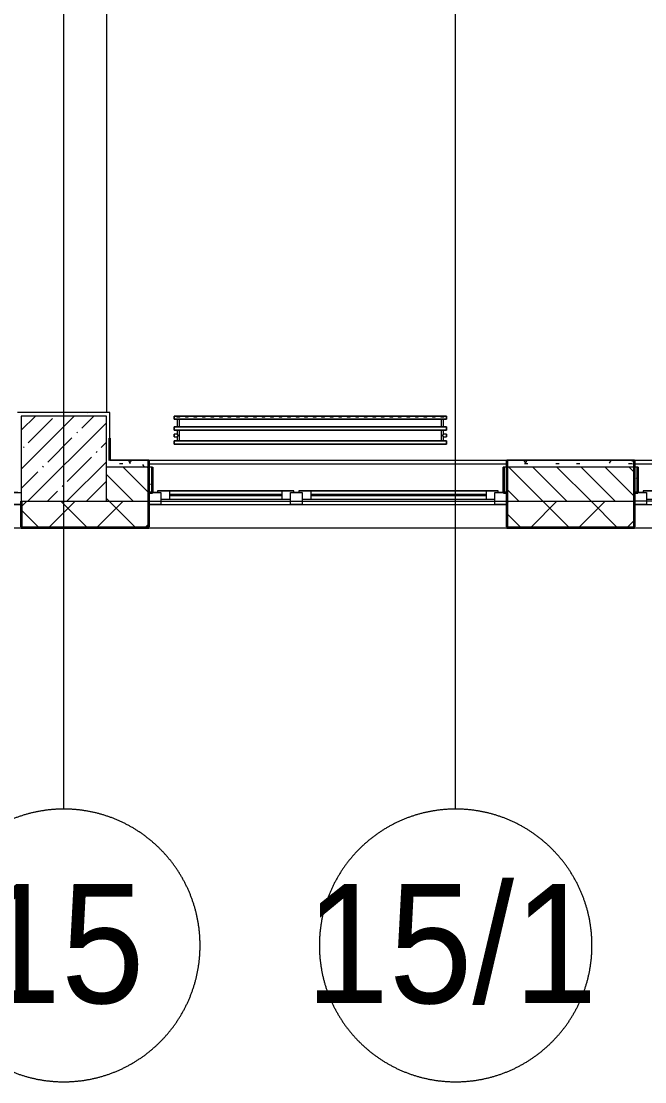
# Model space of a CAD drawing. Header units: millimetres. Extents: x 3914 to 443608, y -156176 to 78197.
# Drawn here: x 367330 to 370990, y -149483 to -143260 of the extents above; entities that cross this region are included whole.
import ezdxf

# ---------------------------------------------------------------- set-up
doc = ezdxf.new("R2010")
doc.units = ezdxf.units.MM
doc.linetypes.add('50_200_ШТРИХ_1Т_ш5_п1_п1_', pattern=[700, 500, -100, 0, -100])
for name, color, linetype, lineweight in [('A-FLOR', 7, 'Continuous', 9), ('A-GLAZ', 7, 'Continuous', 9), ('A-GLAZ-1', 7, 'Continuous', 5), ('A-WALL', 7, 'Continuous', 5), ('A-WALL-1', 7, 'Continuous', 35), ('I-WALL', 7, 'Continuous', 5), ('S-COLS', 7, 'Continuous', 9), ('S-COLS-1', 7, 'Continuous', 5), ('Оси', 7, 'Continuous', 9), ('Оси-1', 7, '50_200_ШТРИХ_1Т_ш5_п1_п1_', 9)]:
    doc.layers.add(name, color=color, linetype=linetype, lineweight=lineweight)
doc.layers.add('A-WALL-FNSH-1', color=9, linetype='Continuous', lineweight=5, true_color=0x808080)
doc.layers.add('M-EQPM-1', color=7, linetype='Continuous', lineweight=9, true_color=0xb2b2b2)
doc.styles.add('Arial', font='arial.ttf', dxfattribs={"width": 0.9, "height": 700})
pattern_1 = [(0, (315419.7, -145976.68), (243.84, 60.96), [20.117, -162.763, 20.117, -162.763, -975.36]), (0, (315419.7, -145976.68), (243.84, 60.96), [-365.76, 20.117, -345.643, 20.117, -162.763, -426.72]), (0, (315419.7, -145976.68), (243.84, 60.96), [-914.4, 20.117, -101.803, 20.117, -284.683]), (120, (315511.14, -145946.2), (-174.71291, 180.691634), [20.117, -162.763, 20.117, -162.763, -975.36]), (120, (315511.14, -145946.2), (-174.71291, 180.691634), [-365.76, 20.117, -345.643, 20.117, -162.763, -426.72]), (120, (315511.14, -145946.2), (-174.71291, 180.691634), [-914.4, 20.117, -101.803, 20.117, -284.683]), (240, (315541.62, -145824.28), (-69.12709, -241.651634), [20.117, -162.763, 20.117, -162.763, -975.36]), (240, (315541.62, -145824.28), (-69.12709, -241.651634), [-365.76, 20.117, -345.643, 20.117, -162.763, -426.72]), (240, (315541.62, -145824.28), (-69.12709, -241.651634), [-914.4, 20.117, -101.803, 20.117, -284.683])]

# ---------------------------------------------------------------- blocks, each defined once
blk = doc.blocks.new('BSC_Колонна _Прямоугольная - 500х500-V521-Объем проектирования 3 этажа')
at = {"layer": 'S-COLS-1'}
h = blk.add_hatch(dxfattribs=at)
h.set_pattern_fill('FP_14', color=256, style=0, pattern_type=2)
h.set_pattern_definition([(45, (-52160, -150), (-114.04925, 114.04925), []), (45, (-52045.95, -150), (-114.04925, 114.04925), [201.613, -40.323, 6.706, -33.617])])
h.paths.add_polyline_path([(-250, -250), (250, -250), (250, 250), (-250, 250), (-250, -50)])
for p, q in [((250, 250), (-250, 250)), ((-250, 250), (-250, -250)), ((250, -250), (250, 250)), ((-250, -250), (250, -250))]:
    blk.add_line(p, q, dxfattribs=at)
blk = doc.blocks.new('120_Окно_СКБ_1Ст - 120_Окно_СКБ_1Ст 900х2500_h_-20664874-Объем проектирования 3 этажа')
at = {"layer": 'A-GLAZ'}
for p, q in [((-450, -127), (-450, -57)), ((-450, -57), (-380, -57)), ((-380, -57), (-380, -127)), ((380, -127), (380, -57)), ((380, -57), (450, -57)), ((450, -57), (450, -127)), ((380, -87), (-380, -87)), ((-380, -87), (-380, -127)), ((-330, -137), (-330, -87)), ((330, -137), (330, -87)), ((380, -127), (380, -87)), ((-380, -127), (-450, -127)), ((-380, -127), (-400, -127)), ((-400, -127), (-400, -137)), ((-400, -137), (400, -137)), ((400, -137), (-400, -137)), ((450, -127), (380, -127)), ((400, -127), (380, -127)), ((400, -137), (400, -127))]:
    blk.add_line(p, q, dxfattribs=at)
at = {"layer": 'A-GLAZ-1'}
for p, q in [((450, -57), (-450, -57)), ((-330, -107), (330, -107)), ((330, -117), (-330, -117)), ((-430, -127), (-400, -127)), ((400, -127), (430, -127))]:
    blk.add_line(p, q, dxfattribs=at)
blk = doc.blocks.new('120_Окно_СКБ_2Ст - 120_Окно_СКБ_2Ст 2100х2400 _мал створка справа_-22446225-Объем проектирования 3 этажа')
at = {"layer": 'A-GLAZ'}
for p, q in [((-1050, -127), (-1050, -57)), ((-1050, -57), (-980, -57)), ((-980, -57), (-980, -127)), ((150, -127), (150, -57)), ((150, -57), (220, -57)), ((220, -57), (220, -127)), ((980, -127), (980, -57)), ((980, -57), (1050, -57)), ((1050, -57), (1050, -127)), ((150, -87), (-980, -87)), ((-980, -87), (-980, -127)), ((-930, -137), (-930, -87)), ((100, -137), (100, -87)), ((150, -127), (150, -87)), ((980, -87), (220, -87)), ((220, -87), (220, -127)), ((270, -137), (270, -87)), ((930, -137), (930, -87)), ((980, -127), (980, -87)), ((-980, -127), (-1050, -127)), ((-980, -127), (-1000, -127)), ((-1000, -127), (-1000, -137)), ((-1000, -137), (170, -137)), ((170, -137), (-1000, -137)), ((220, -127), (150, -127)), ((170, -127), (150, -127)), ((170, -137), (170, -127)), ((220, -127), (200, -127)), ((200, -127), (200, -137)), ((200, -137), (1000, -137)), ((1000, -137), (200, -137)), ((1050, -127), (980, -127)), ((1000, -127), (980, -127)), ((1000, -137), (1000, -127))]:
    blk.add_line(p, q, dxfattribs=at)
at = {"layer": 'A-GLAZ-1'}
for p, q in [((1050, -57), (-1050, -57)), ((-930, -107), (100, -107)), ((100, -117), (-930, -117)), ((270, -107), (930, -107)), ((930, -117), (270, -117)), ((-1030, -127), (-1000, -127)), ((170, -127), (200, -127)), ((1000, -127), (1030, -127))]:
    blk.add_line(p, q, dxfattribs=at)
blk = doc.blocks.new('radiator_prado_classic_z_tip_30_po exemplyaru - Classic Z Тип 30-500-V664-Объем проектирования 3 этажа')
at = {"layer": 'M-EQPM-1'}
for p, q in [((0, 228), (0, 210)), ((1600, 228), (0, 228)), ((0, 210), (0, 228)), ((0, 228), (12.5, 228)), ((0, 210), (1600, 210)), ((17.8, 210), (0, 210)), ((12.5, 228), (37.5, 228)), ((37.5, 228), (12.5, 228)), ((12.5, 228), (37.5, 228)), ((12.5, 228), (17.5, 223)), ((12.5, 228), (17.5, 223)), ((32.5, 223), (17.5, 223)), ((17.5, 223), (32.5, 223)), ((17.5, 210), (17.5, 164)), ((17.5, 210), (17.5, 164)), ((17.8, 210), (17.5, 210)), ((17.5, 210), (17.8, 210)), ((17.8, 210), (17.5, 210)), ((17.5, 210), (18.5, 210)), ((32.2, 210), (17.8, 210)), ((17.8, 210), (32.2, 210)), ((32.2, 210), (17.8, 210)), ((18.5, 210), (32.2, 210)), ((32.5, 210), (32.2, 210)), ((32.2, 210), (32.5, 210)), ((32.5, 210), (32.2, 210)), ((32.2, 210), (32.5, 210)), ((1567.8, 210), (32.2, 210)), ((32.5, 223), (37.5, 228)), ((37.5, 228), (32.5, 223)), ((32.5, 164), (32.5, 210)), ((32.5, 164), (32.5, 210)), ((37.5, 228), (62.5, 228)), ((62.5, 228), (87.5, 228)), ((87.5, 228), (62.5, 228)), ((62.5, 228), (87.5, 228)), ((62.5, 228), (67.5, 223)), ((62.5, 228), (67.5, 223)), ((82.5, 223), (67.5, 223)), ((67.5, 223), (82.5, 223)), ((82.5, 223), (87.5, 228)), ((87.5, 228), (82.5, 223)), ((87.5, 228), (112.5, 228)), ((112.5, 228), (137.5, 228)), ((137.5, 228), (112.5, 228)), ((112.5, 228), (137.5, 228)), ((112.5, 228), (117.5, 223)), ((112.5, 228), (117.5, 223)), ((132.5, 223), (117.5, 223)), ((117.5, 223), (132.5, 223)), ((132.5, 223), (137.5, 228)), ((137.5, 228), (132.5, 223)), ((137.5, 228), (162.5, 228)), ((162.5, 228), (187.5, 228)), ((187.5, 228), (162.5, 228)), ((162.5, 228), (187.5, 228)), ((162.5, 228), (167.5, 223)), ((162.5, 228), (167.5, 223)), ((182.5, 223), (167.5, 223)), ((167.5, 223), (182.5, 223)), ((182.5, 223), (187.5, 228)), ((187.5, 228), (182.5, 223)), ((187.5, 228), (212.5, 228)), ((212.5, 228), (237.5, 228)), ((237.5, 228), (212.5, 228)), ((212.5, 228), (237.5, 228)), ((212.5, 228), (217.5, 223)), ((212.5, 228), (217.5, 223)), ((232.5, 223), (217.5, 223)), ((217.5, 223), (232.5, 223)), ((232.5, 223), (237.5, 228)), ((237.5, 228), (232.5, 223)), ((237.5, 228), (262.5, 228)), ((262.5, 228), (287.5, 228)), ((287.5, 228), (262.5, 228)), ((262.5, 228), (287.5, 228)), ((262.5, 228), (267.5, 223)), ((262.5, 228), (267.5, 223)), ((282.5, 223), (267.5, 223)), ((267.5, 223), (282.5, 223)), ((282.5, 223), (287.5, 228)), ((287.5, 228), (282.5, 223)), ((287.5, 228), (312.5, 228)), ((312.5, 228), (337.5, 228)), ((337.5, 228), (312.5, 228)), ((312.5, 228), (337.5, 228)), ((312.5, 228), (317.5, 223)), ((312.5, 228), (317.5, 223)), ((332.5, 223), (317.5, 223)), ((317.5, 223), (332.5, 223)), ((332.5, 223), (337.5, 228)), ((337.5, 228), (332.5, 223)), ((337.5, 228), (362.5, 228)), ((362.5, 228), (387.5, 228)), ((387.5, 228), (362.5, 228)), ((362.5, 228), (387.5, 228)), ((362.5, 228), (367.5, 223)), ((362.5, 228), (367.5, 223)), ((382.5, 223), (367.5, 223)), ((367.5, 223), (382.5, 223)), ((382.5, 223), (387.5, 228)), ((387.5, 228), (382.5, 223)), ((387.5, 228), (412.5, 228)), ((412.5, 228), (437.5, 228)), ((437.5, 228), (412.5, 228)), ((412.5, 228), (437.5, 228)), ((412.5, 228), (417.5, 223)), ((412.5, 228), (417.5, 223)), ((432.5, 223), (417.5, 223)), ((417.5, 223), (432.5, 223)), ((432.5, 223), (437.5, 228)), ((437.5, 228), (432.5, 223)), ((437.5, 228), (462.5, 228)), ((462.5, 228), (487.5, 228)), ((487.5, 228), (462.5, 228)), ((462.5, 228), (487.5, 228)), ((462.5, 228), (467.5, 223)), ((462.5, 228), (467.5, 223)), ((482.5, 223), (467.5, 223)), ((467.5, 223), (482.5, 223)), ((482.5, 223), (487.5, 228)), ((487.5, 228), (482.5, 223)), ((487.5, 228), (512.5, 228)), ((512.5, 228), (537.5, 228)), ((537.5, 228), (512.5, 228)), ((512.5, 228), (537.5, 228)), ((512.5, 228), (517.5, 223)), ((512.5, 228), (517.5, 223)), ((532.5, 223), (517.5, 223)), ((517.5, 223), (532.5, 223)), ((532.5, 223), (537.5, 228)), ((537.5, 228), (532.5, 223)), ((537.5, 228), (562.5, 228)), ((562.5, 228), (587.5, 228)), ((587.5, 228), (562.5, 228)), ((562.5, 228), (587.5, 228)), ((562.5, 228), (567.5, 223)), ((562.5, 228), (567.5, 223)), ((582.5, 223), (567.5, 223)), ((567.5, 223), (582.5, 223)), ((582.5, 223), (587.5, 228)), ((587.5, 228), (582.5, 223)), ((587.5, 228), (612.5, 228)), ((612.5, 228), (637.5, 228)), ((637.5, 228), (612.5, 228)), ((612.5, 228), (637.5, 228)), ((612.5, 228), (617.5, 223)), ((612.5, 228), (617.5, 223)), ((632.5, 223), (617.5, 223)), ((617.5, 223), (632.5, 223)), ((632.5, 223), (637.5, 228)), ((637.5, 228), (632.5, 223)), ((637.5, 228), (662.5, 228)), ((662.5, 228), (687.5, 228)), ((687.5, 228), (662.5, 228)), ((662.5, 228), (687.5, 228)), ((662.5, 228), (667.5, 223)), ((662.5, 228), (667.5, 223)), ((682.5, 223), (667.5, 223)), ((667.5, 223), (682.5, 223)), ((682.5, 223), (687.5, 228)), ((687.5, 228), (682.5, 223)), ((687.5, 228), (712.5, 228)), ((712.5, 228), (737.5, 228)), ((737.5, 228), (712.5, 228)), ((712.5, 228), (737.5, 228)), ((712.5, 228), (717.5, 223)), ((712.5, 228), (717.5, 223)), ((732.5, 223), (717.5, 223)), ((717.5, 223), (732.5, 223)), ((732.5, 223), (737.5, 228)), ((737.5, 228), (732.5, 223)), ((737.5, 228), (762.5, 228)), ((762.5, 228), (787.5, 228)), ((787.5, 228), (762.5, 228)), ((762.5, 228), (787.5, 228)), ((762.5, 228), (767.5, 223)), ((762.5, 228), (767.5, 223)), ((782.5, 223), (767.5, 223)), ((767.5, 223), (782.5, 223)), ((782.5, 223), (787.5, 228)), ((787.5, 228), (782.5, 223)), ((787.5, 228), (812.5, 228)), ((812.5, 228), (837.5, 228)), ((837.5, 228), (812.5, 228)), ((812.5, 228), (837.5, 228)), ((812.5, 228), (817.5, 223)), ((812.5, 228), (817.5, 223)), ((832.5, 223), (817.5, 223)), ((817.5, 223), (832.5, 223)), ((832.5, 223), (837.5, 228)), ((837.5, 228), (832.5, 223)), ((837.5, 228), (862.5, 228)), ((862.5, 228), (887.5, 228)), ((887.5, 228), (862.5, 228)), ((862.5, 228), (887.5, 228)), ((862.5, 228), (867.5, 223)), ((862.5, 228), (867.5, 223)), ((882.5, 223), (867.5, 223)), ((867.5, 223), (882.5, 223)), ((882.5, 223), (887.5, 228)), ((887.5, 228), (882.5, 223)), ((887.5, 228), (912.5, 228)), ((912.5, 228), (937.5, 228)), ((937.5, 228), (912.5, 228)), ((912.5, 228), (937.5, 228)), ((912.5, 228), (917.5, 223)), ((912.5, 228), (917.5, 223)), ((932.5, 223), (917.5, 223)), ((917.5, 223), (932.5, 223)), ((932.5, 223), (937.5, 228)), ((937.5, 228), (932.5, 223)), ((937.5, 228), (962.5, 228)), ((962.5, 228), (987.5, 228)), ((987.5, 228), (962.5, 228)), ((962.5, 228), (987.5, 228)), ((962.5, 228), (967.5, 223)), ((962.5, 228), (967.5, 223)), ((982.5, 223), (967.5, 223)), ((967.5, 223), (982.5, 223)), ((982.5, 223), (987.5, 228)), ((987.5, 228), (982.5, 223)), ((987.5, 228), (1012.5, 228)), ((1012.5, 228), (1037.5, 228)), ((1037.5, 228), (1012.5, 228)), ((1012.5, 228), (1037.5, 228)), ((1012.5, 228), (1017.5, 223)), ((1012.5, 228), (1017.5, 223)), ((1032.5, 223), (1017.5, 223)), ((1017.5, 223), (1032.5, 223)), ((1032.5, 223), (1037.5, 228)), ((1037.5, 228), (1032.5, 223)), ((1037.5, 228), (1062.5, 228)), ((1062.5, 228), (1087.5, 228)), ((1087.5, 228), (1062.5, 228)), ((1062.5, 228), (1087.5, 228)), ((1062.5, 228), (1067.5, 223)), ((1062.5, 228), (1067.5, 223)), ((1082.5, 223), (1067.5, 223)), ((1067.5, 223), (1082.5, 223)), ((1082.5, 223), (1087.5, 228)), ((1087.5, 228), (1082.5, 223)), ((1087.5, 228), (1112.5, 228)), ((1112.5, 228), (1137.5, 228)), ((1137.5, 228), (1112.5, 228)), ((1112.5, 228), (1137.5, 228)), ((1112.5, 228), (1117.5, 223)), ((1112.5, 228), (1117.5, 223)), ((1132.5, 223), (1117.5, 223)), ((1117.5, 223), (1132.5, 223)), ((1132.5, 223), (1137.5, 228)), ((1137.5, 228), (1132.5, 223)), ((1137.5, 228), (1162.5, 228)), ((1162.5, 228), (1187.5, 228)), ((1187.5, 228), (1162.5, 228)), ((1162.5, 228), (1187.5, 228)), ((1162.5, 228), (1167.5, 223)), ((1162.5, 228), (1167.5, 223)), ((1182.5, 223), (1167.5, 223)), ((1167.5, 223), (1182.5, 223)), ((1182.5, 223), (1187.5, 228)), ((1187.5, 228), (1182.5, 223)), ((1187.5, 228), (1212.1, 228)), ((1212.5, 228), (1237.5, 228)), ((1237.5, 228), (1212.5, 228)), ((1212.5, 228), (1237.5, 228)), ((1212.5, 228), (1217.5, 223)), ((1212.5, 228), (1217.5, 223)), ((1232.5, 223), (1217.5, 223)), ((1217.5, 223), (1232.5, 223)), ((1232.5, 223), (1237.5, 228)), ((1237.5, 228), (1232.5, 223)), ((1237.5, 228), (1262.5, 228)), ((1262.5, 228), (1287.5, 228)), ((1287.5, 228), (1262.5, 228)), ((1262.5, 228), (1287.5, 228)), ((1262.5, 228), (1267.5, 223)), ((1262.5, 228), (1267.5, 223)), ((1282.5, 223), (1267.5, 223)), ((1267.5, 223), (1282.5, 223)), ((1282.5, 223), (1287.5, 228)), ((1287.5, 228), (1282.5, 223)), ((1287.5, 228), (1312.5, 228)), ((1312.5, 228), (1337.5, 228)), ((1337.5, 228), (1312.5, 228)), ((1312.5, 228), (1337.5, 228)), ((1312.5, 228), (1317.5, 223)), ((1312.5, 228), (1317.5, 223)), ((1332.5, 223), (1317.5, 223)), ((1317.5, 223), (1332.5, 223)), ((1332.5, 223), (1337.5, 228)), ((1337.5, 228), (1332.5, 223)), ((1337.5, 228), (1362.5, 228)), ((1362.5, 228), (1387.5, 228)), ((1387.5, 228), (1362.5, 228)), ((1362.5, 228), (1387.5, 228)), ((1362.5, 228), (1367.5, 223)), ((1362.5, 228), (1367.5, 223)), ((1382.5, 223), (1367.5, 223)), ((1367.5, 223), (1382.5, 223)), ((1382.5, 223), (1387.5, 228)), ((1387.5, 228), (1382.5, 223)), ((1387.5, 228), (1412.5, 228)), ((1412.5, 228), (1437.5, 228)), ((1437.5, 228), (1412.5, 228)), ((1412.5, 228), (1437.5, 228)), ((1412.5, 228), (1417.5, 223)), ((1412.5, 228), (1417.5, 223)), ((1432.5, 223), (1417.5, 223)), ((1417.5, 223), (1432.5, 223)), ((1432.5, 223), (1437.5, 228)), ((1437.5, 228), (1432.5, 223)), ((1437.5, 228), (1462.5, 228)), ((1462.5, 228), (1487.5, 228)), ((1487.5, 228), (1462.5, 228)), ((1462.5, 228), (1487.5, 228)), ((1462.5, 228), (1467.5, 223)), ((1462.5, 228), (1467.5, 223)), ((1482.5, 223), (1467.5, 223)), ((1467.5, 223), (1482.5, 223)), ((1482.5, 223), (1487.5, 228)), ((1487.5, 228), (1482.5, 223)), ((1487.5, 228), (1512.5, 228)), ((1512.5, 228), (1537.5, 228)), ((1537.5, 228), (1512.5, 228)), ((1512.5, 228), (1537.5, 228)), ((1512.5, 228), (1517.5, 223)), ((1512.5, 228), (1517.5, 223)), ((1532.5, 223), (1517.5, 223)), ((1517.5, 223), (1532.5, 223)), ((1532.5, 223), (1537.5, 228)), ((1537.5, 228), (1532.5, 223)), ((1537.5, 228), (1562.5, 228)), ((1562.5, 228), (1587.5, 228)), ((1587.5, 228), (1562.5, 228)), ((1562.5, 228), (1587.5, 228)), ((1562.5, 228), (1567.5, 223)), ((1562.5, 228), (1567.5, 223)), ((1582.5, 223), (1567.5, 223)), ((1567.5, 223), (1582.5, 223)), ((1567.5, 210), (1567.5, 164)), ((1567.5, 210), (1567.5, 164)), ((1567.8, 210), (1567.5, 210)), ((1567.5, 210), (1568.5, 210)), ((1567.8, 210), (1567.5, 210)), ((1567.5, 210), (1567.8, 210)), ((1582.2, 210), (1567.8, 210)), ((1571.2, 210), (1567.8, 210)), ((1567.8, 210), (1582.2, 210)), ((1568.5, 210), (1569.7, 210)), ((1569.7, 210), (1571.2, 210)), ((1571.2, 210), (1573.1, 210)), ((1582.2, 210), (1571.2, 210)), ((1573.1, 210), (1575, 210)), ((1575, 210), (1576.9, 210)), ((1576.9, 210), (1578.7, 210)), ((1578.7, 210), (1580.3, 210)), ((1580.3, 210), (1581.5, 210)), ((1581.5, 210), (1582.2, 210)), ((1582.5, 210), (1582.2, 210)), ((1582.2, 210), (1582.5, 210)), ((1582.5, 210), (1582.2, 210)), ((1582.2, 210), (1582.5, 210)), ((1600, 210), (1582.2, 210)), ((1582.5, 223), (1587.5, 228)), ((1587.5, 228), (1582.5, 223)), ((1582.5, 164), (1582.5, 210)), ((1582.5, 164), (1582.5, 210)), ((1587.5, 228), (1600, 228)), ((1600, 210), (1600, 228)), ((1600, 228), (1600, 210)), ((1600, 164), (0, 164)), ((0, 164), (0, 146)), ((0, 146), (0, 164)), ((0, 164), (17.8, 164)), ((0, 146), (1600, 146)), ((18.5, 146), (0, 146)), ((17.8, 164), (17.5, 164)), ((17.5, 164), (17.8, 164)), ((17.8, 164), (17.5, 164)), ((17.5, 164), (31.5, 164)), ((17.5, 146), (17.5, 121.5)), ((17.5, 146), (17.5, 121.5)), ((17.5, 146), (18.5, 146)), ((18.5, 146), (17.5, 146)), ((17.5, 146), (18.5, 146)), ((25, 146), (17.5, 146)), ((32.2, 164), (17.8, 164)), ((17.8, 164), (32.2, 164)), ((32.2, 164), (17.8, 164)), ((18.5, 146), (32.2, 146)), ((32.2, 146), (18.5, 146)), ((18.5, 146), (32.2, 146)), ((32.5, 146), (25, 146)), ((31.5, 164), (32.5, 164)), ((32.5, 164), (32.2, 164)), ((32.2, 164), (32.5, 164)), ((32.5, 164), (32.2, 164)), ((32.2, 164), (1567.8, 164)), ((32.2, 146), (32.5, 146)), ((32.5, 146), (32.2, 146)), ((32.2, 146), (32.5, 146)), ((1567.8, 146), (32.2, 146)), ((32.5, 82), (32.5, 146)), ((32.5, 82), (32.5, 146)), ((1567.8, 164), (1567.5, 164)), ((1567.5, 164), (1575, 164)), ((1567.8, 164), (1567.5, 164)), ((1567.5, 164), (1567.8, 164)), ((1567.5, 146), (1567.5, 82)), ((1567.5, 146), (1567.5, 82)), ((1567.5, 146), (1567.8, 146)), ((1567.8, 146), (1567.5, 146)), ((1567.5, 146), (1567.8, 146)), ((1567.8, 146), (1567.5, 146)), ((1582.2, 164), (1567.8, 164)), ((1568.5, 164), (1567.8, 164)), ((1567.8, 164), (1582.2, 164)), ((1567.8, 146), (1581.5, 146)), ((1568.5, 146), (1567.8, 146)), ((1567.8, 146), (1576.9, 146)), ((1581.5, 146), (1567.8, 146)), ((1569.7, 164), (1568.5, 164)), ((1569.7, 146), (1568.5, 146)), ((1573.1, 164), (1569.7, 164)), ((1571.2, 146), (1569.7, 146)), ((1573.1, 146), (1571.2, 146)), ((1582.2, 164), (1573.1, 164)), ((1575, 146), (1573.1, 146)), ((1575, 164), (1582.5, 164)), ((1576.9, 146), (1575, 146)), ((1578.7, 146), (1576.9, 146)), ((1576.9, 146), (1578.7, 146)), ((1580.3, 146), (1578.7, 146)), ((1578.7, 146), (1581.5, 146)), ((1581.5, 146), (1580.3, 146)), ((1581.5, 146), (1582.2, 146)), ((1582.2, 146), (1581.5, 146)), ((1581.5, 146), (1582.5, 146)), ((1582.5, 146), (1581.5, 146)), ((1600, 146), (1581.5, 146)), ((1582.5, 164), (1582.2, 164)), ((1582.5, 164), (1582.2, 164)), ((1582.2, 164), (1582.5, 164)), ((1582.2, 164), (1600, 164)), ((1582.2, 146), (1582.5, 146)), ((1582.5, 146), (1582.2, 146)), ((1582.5, 121.5), (1582.5, 146)), ((1582.5, 121.5), (1582.5, 146)), ((1600, 146), (1600, 164)), ((1600, 164), (1600, 146)), ((17.5, 121.5), (0, 121.5)), ((17.5, 121.5), (0, 121.5)), ((0, 121.5), (0, 120.5)), ((0, 106.5), (0, 121.5)), ((0, 120.5), (0, 112.1)), ((0, 120.5), (0, 119.3)), ((0, 115.9), (0, 120.5)), ((0, 120.5), (0, 120.5)), ((0, 119.3), (0, 117.8)), ((0, 117.8), (0, 114)), ((0, 114), (0, 115.9)), ((0, 114), (0, 110.3)), ((0, 107.5), (0, 114)), ((0, 112.1), (0, 108.7)), ((0, 110.3), (0, 108.7)), ((0, 108.7), (0, 107.5)), ((0, 108.7), (0, 107.5)), ((0, 107.5), (0, 106.5)), ((0, 107.5), (0, 107.5)), ((0, 106.5), (17.5, 106.5)), ((0, 106.5), (17.5, 106.5)), ((1600, 82), (0, 82)), ((0, 82), (0, 64)), ((0, 64), (0, 82)), ((0, 82), (18.5, 82)), ((1600, 64), (0, 64)), ((0, 64), (1600, 64)), ((17.5, 106.5), (17.5, 82)), ((17.5, 106.5), (17.5, 82)), ((18.5, 82), (17.5, 82)), ((17.5, 82), (17.8, 82)), ((18.5, 82), (17.5, 82)), ((17.5, 82), (28.8, 82)), ((17.8, 82), (18.5, 82)), ((32.2, 82), (18.5, 82)), ((18.5, 82), (32.2, 82)), ((32.2, 82), (18.5, 82)), ((28.8, 82), (32.5, 82)), ((32.5, 82), (32.2, 82)), ((32.2, 82), (32.5, 82)), ((32.5, 82), (32.2, 82)), ((32.2, 82), (1567.8, 82)), ((1567.8, 82), (1567.5, 82)), ((1567.5, 82), (1567.8, 82)), ((1567.8, 82), (1567.5, 82)), ((1567.5, 82), (1567.8, 82)), ((1581.5, 82), (1567.8, 82)), ((1567.8, 82), (1568.5, 82)), ((1576.9, 82), (1567.8, 82)), ((1567.8, 82), (1581.5, 82)), ((1568.5, 82), (1569.7, 82)), ((1569.7, 82), (1571.2, 82)), ((1571.2, 82), (1573.1, 82)), ((1573.1, 82), (1580.3, 82)), ((1581.5, 82), (1576.9, 82)), ((1580.3, 82), (1581.5, 82)), ((1582.2, 82), (1581.5, 82)), ((1581.5, 82), (1582.5, 82)), ((1582.5, 82), (1581.5, 82)), ((1581.5, 82), (1582.5, 82)), ((1581.5, 82), (1600, 82)), ((1582.5, 82), (1582.2, 82)), ((1600, 121.5), (1582.5, 121.5)), ((1600, 121.5), (1582.5, 121.5)), ((1582.5, 82), (1582.5, 106.5)), ((1582.5, 106.5), (1600, 106.5)), ((1582.5, 82), (1582.5, 106.5)), ((1582.5, 106.5), (1600, 106.5)), ((1600, 121.5), (1600, 106.5)), ((1600, 120.5), (1600, 121.5)), ((1600, 121.5), (1600, 120.5)), ((1600, 120.5), (1600, 121.5)), ((1600, 117.8), (1600, 120.5)), ((1600, 120.5), (1600, 110.3)), ((1600, 107.5), (1600, 120.5)), ((1600, 114), (1600, 117.8)), ((1600, 107.5), (1600, 114)), ((1600, 110.3), (1600, 107.5)), ((1600, 106.5), (1600, 107.5)), ((1600, 107.5), (1600, 106.5)), ((1600, 106.5), (1600, 107.5)), ((1600, 64), (1600, 82)), ((1600, 82), (1600, 64))]:
    blk.add_line(p, q, dxfattribs=at)
for points, knots in [([(18.5, 120.5), (18.4, 120.6), (18.3, 120.7), (18.1, 120.9), (17.9, 121.1), (17.8, 121.2), (17.7, 121.3), (17.5, 121.5), (17.5, 121.5), (17.5, 121.5)], [0.7142857, 0.7142857, 0.7142857, 0.7142857, 0.75, 0.7857143, 0.8214286, 0.8571429, 0.8928571, 0.9285714, 1, 1, 1, 1]), ([(17.5, 121.5), (17.5, 121.5), (17.5, 121.5), (17.7, 121.3), (17.8, 121.2), (17.9, 121.1), (18.1, 120.9), (18.3, 120.7), (18.4, 120.6), (18.5, 120.5)], [0, 0, 0, 0, 0.0714286, 0.1071429, 0.1428571, 0.1785714, 0.2142857, 0.25, 0.2857143, 0.2857143, 0.2857143, 0.2857143]), ([(17.5, 121.5), (17.5, 121.5), (17.5, 121.5), (17.7, 121.3), (17.8, 121.2), (17.9, 121.1), (18.1, 120.9), (18.3, 120.7), (18.4, 120.6), (18.5, 120.5)], [0, 0, 0, 0, 0.0714286, 0.1071429, 0.1428571, 0.1785714, 0.2142857, 0.25, 0.2857143, 0.2857143, 0.2857143, 0.2857143]), ([(25, 114), (24.5, 114.5), (23.6, 115.4), (22.4, 116.6), (21.6, 117.4), (21.1, 117.9), (20.8, 118.2), (20.5, 118.5), (20.2, 118.8), (19.8, 119.1), (19.6, 119.4), (19.3, 119.7), (19, 120), (18.7, 120.3), (18.5, 120.5), (18.3, 120.7), (18.1, 120.9), (17.9, 121.1), (17.8, 121.2), (17.7, 121.3), (17.5, 121.5), (17.5, 121.5), (17.5, 121.5)], [0, 0, 0, 0, 0.142857, 0.285714, 0.357143, 0.392857, 0.428571, 0.464286, 0.5, 0.535714, 0.571429, 0.607143, 0.642857, 0.678571, 0.714286, 0.75, 0.785714, 0.821429, 0.857143, 0.892857, 0.928571, 1, 1, 1, 1]), ([(17.5, 106.5), (17.5, 106.5), (17.5, 106.5), (17.7, 106.7), (17.8, 106.8), (17.9, 106.9), (18.1, 107.1), (18.3, 107.3), (18.5, 107.5), (18.7, 107.7), (19, 108), (19.3, 108.3), (19.6, 108.6), (19.8, 108.9), (20.3, 109.3), (20.7, 109.7), (21.1, 110.1), (21.6, 110.6), (22.4, 111.4), (23.6, 112.6), (24.5, 113.5), (25, 114)], [0, 0, 0, 0, 0.071429, 0.107143, 0.142857, 0.178571, 0.214286, 0.25, 0.285714, 0.321429, 0.357143, 0.392857, 0.428571, 0.464286, 0.5, 0.571429, 0.607143, 0.642857, 0.714286, 0.857143, 1, 1, 1, 1]), ([(17.5, 106.5), (17.5, 106.5), (17.5, 106.5), (17.7, 106.7), (17.8, 106.8), (17.9, 106.9), (18.1, 107.1), (18.3, 107.3), (18.4, 107.4), (18.5, 107.5)], [0, 0, 0, 0, 0.0714286, 0.1071429, 0.1428571, 0.1785714, 0.2142857, 0.25, 0.2857143, 0.2857143, 0.2857143, 0.2857143]), ([(18.5, 107.5), (18.4, 107.4), (18.3, 107.3), (18.1, 107.1), (17.9, 106.9), (17.8, 106.8), (17.7, 106.7), (17.5, 106.5), (17.5, 106.5), (17.5, 106.5)], [0.7142857, 0.7142857, 0.7142857, 0.7142857, 0.75, 0.7857143, 0.8214286, 0.8571429, 0.8928571, 0.9285714, 1, 1, 1, 1]), ([(18.5, 107.5), (18.4, 107.4), (18.3, 107.3), (18.1, 107.1), (17.9, 106.9), (17.8, 106.8), (17.7, 106.7), (17.5, 106.5), (17.5, 106.5), (17.5, 106.5)], [0.7142857, 0.7142857, 0.7142857, 0.7142857, 0.75, 0.7857143, 0.8214286, 0.8571429, 0.8928571, 0.9285714, 1, 1, 1, 1]), ([(22.1, 116.9), (21.9, 117.1), (21.6, 117.4), (21.1, 117.9), (20.8, 118.2), (20.5, 118.5), (20.2, 118.8), (19.9, 119.2), (19.7, 119.3), (19.6, 119.4)], [0.2857143, 0.2857143, 0.2857143, 0.2857143, 0.3571429, 0.3928571, 0.4285714, 0.4642857, 0.5, 0.5357143, 0.5714286, 0.5714286, 0.5714286, 0.5714286]), ([(19.6, 119.4), (19.7, 119.3), (19.9, 119.2), (20.3, 118.7), (20.7, 118.3), (21.1, 117.9), (21.6, 117.4), (21.9, 117.1), (22.1, 116.9)], [0.4285714, 0.4285714, 0.4285714, 0.4285714, 0.4642857, 0.5, 0.5714286, 0.6071429, 0.6428571, 0.7142857, 0.7142857, 0.7142857, 0.7142857]), ([(19.6, 119.4), (19.7, 119.3), (19.8, 119.1), (20.3, 118.7), (20.7, 118.3), (21.1, 117.9), (21.6, 117.4), (21.9, 117.1), (22.1, 116.9)], [0.4285714, 0.4285714, 0.4285714, 0.4285714, 0.4642857, 0.5, 0.5714286, 0.6071429, 0.6428571, 0.7142857, 0.7142857, 0.7142857, 0.7142857]), ([(19.6, 108.6), (19.7, 108.7), (19.9, 108.8), (20.3, 109.3), (20.7, 109.7), (21.1, 110.1), (21.6, 110.6), (21.9, 110.9), (22.1, 111.1)], [0.4285714, 0.4285714, 0.4285714, 0.4285714, 0.4642857, 0.5, 0.5714286, 0.6071429, 0.6428571, 0.7142857, 0.7142857, 0.7142857, 0.7142857]), ([(22.1, 111.1), (21.9, 110.9), (21.6, 110.6), (21.1, 110.1), (20.8, 109.8), (20.5, 109.5), (20.2, 109.2), (19.9, 108.8), (19.7, 108.7), (19.6, 108.6)], [0.2857143, 0.2857143, 0.2857143, 0.2857143, 0.3571429, 0.3928571, 0.4285714, 0.4642857, 0.5, 0.5357143, 0.5714286, 0.5714286, 0.5714286, 0.5714286]), ([(22.1, 111.1), (21.9, 110.9), (21.6, 110.6), (21.1, 110.1), (20.8, 109.8), (20.5, 109.5), (20.2, 109.2), (19.8, 108.9), (19.7, 108.7), (19.6, 108.6)], [0.2857143, 0.2857143, 0.2857143, 0.2857143, 0.3571429, 0.3928571, 0.4285714, 0.4642857, 0.5, 0.5357143, 0.5714286, 0.5714286, 0.5714286, 0.5714286]), ([(1575, 114), (1575.5, 114.5), (1576.4, 115.4), (1577.6, 116.6), (1578.4, 117.4), (1578.9, 117.9), (1579.2, 118.2), (1579.5, 118.5), (1579.8, 118.8), (1580.1, 119.2), (1580.4, 119.4), (1580.7, 119.7), (1581, 120), (1581.3, 120.3), (1581.5, 120.5), (1581.7, 120.7), (1581.9, 120.9), (1582.1, 121.1), (1582.2, 121.2), (1582.3, 121.3), (1582.5, 121.5), (1582.5, 121.5), (1582.5, 121.5)], [0, 0, 0, 0, 0.142857, 0.285714, 0.357143, 0.392857, 0.428571, 0.464286, 0.5, 0.535714, 0.571429, 0.607143, 0.642857, 0.678571, 0.714286, 0.75, 0.785714, 0.821429, 0.857143, 0.892857, 0.928571, 1, 1, 1, 1]), ([(1582.5, 106.5), (1582.5, 106.5), (1582.5, 106.5), (1582.3, 106.7), (1582.2, 106.8), (1582.1, 106.9), (1581.9, 107.1), (1581.7, 107.3), (1581.5, 107.5), (1581.3, 107.7), (1581, 108), (1580.7, 108.3), (1580.4, 108.6), (1580.1, 108.8), (1579.7, 109.3), (1579.3, 109.7), (1578.9, 110.1), (1578.4, 110.6), (1577.6, 111.4), (1576.4, 112.6), (1575.5, 113.5), (1575, 114)], [0, 0, 0, 0, 0.071429, 0.107143, 0.142857, 0.178571, 0.214286, 0.25, 0.285714, 0.321429, 0.357143, 0.392857, 0.428571, 0.464286, 0.5, 0.571429, 0.607143, 0.642857, 0.714286, 0.857143, 1, 1, 1, 1]), ([(1580.4, 119.4), (1580.3, 119.3), (1580.1, 119.2), (1579.7, 118.7), (1579.3, 118.3), (1578.9, 117.9), (1578.4, 117.4), (1578.1, 117.1), (1577.9, 116.9)], [0.4285714, 0.4285714, 0.4285714, 0.4285714, 0.4642857, 0.5, 0.5714286, 0.6071429, 0.6428571, 0.7142857, 0.7142857, 0.7142857, 0.7142857]), ([(1580.4, 119.4), (1580.3, 119.3), (1580.1, 119.2), (1579.7, 118.7), (1579.3, 118.3), (1578.9, 117.9), (1578.4, 117.4), (1578.1, 117.1), (1577.9, 116.9)], [0.4285714, 0.4285714, 0.4285714, 0.4285714, 0.4642857, 0.5, 0.5714286, 0.6071429, 0.6428571, 0.7142857, 0.7142857, 0.7142857, 0.7142857]), ([(1577.9, 116.9), (1578.1, 117.1), (1578.4, 117.4), (1578.9, 117.9), (1579.2, 118.2), (1579.5, 118.5), (1579.8, 118.8), (1580.1, 119.2), (1580.3, 119.3), (1580.4, 119.4)], [0.2857143, 0.2857143, 0.2857143, 0.2857143, 0.3571429, 0.3928571, 0.4285714, 0.4642857, 0.5, 0.5357143, 0.5714286, 0.5714286, 0.5714286, 0.5714286]), ([(1577.9, 111.1), (1578.1, 110.9), (1578.4, 110.6), (1578.9, 110.1), (1579.2, 109.8), (1579.5, 109.5), (1579.8, 109.2), (1580.1, 108.8), (1580.3, 108.7), (1580.4, 108.6)], [0.2857143, 0.2857143, 0.2857143, 0.2857143, 0.3571429, 0.3928571, 0.4285714, 0.4642857, 0.5, 0.5357143, 0.5714286, 0.5714286, 0.5714286, 0.5714286]), ([(1577.9, 111.1), (1578.1, 110.9), (1578.4, 110.6), (1578.9, 110.1), (1579.2, 109.8), (1579.5, 109.5), (1579.8, 109.2), (1580.1, 108.8), (1580.3, 108.7), (1580.4, 108.6)], [0.2857143, 0.2857143, 0.2857143, 0.2857143, 0.3571429, 0.3928571, 0.4285714, 0.4642857, 0.5, 0.5357143, 0.5714286, 0.5714286, 0.5714286, 0.5714286]), ([(1580.4, 108.6), (1580.3, 108.7), (1580.1, 108.8), (1579.7, 109.3), (1579.3, 109.7), (1578.9, 110.1), (1578.4, 110.6), (1578.1, 110.9), (1577.9, 111.1)], [0.4285714, 0.4285714, 0.4285714, 0.4285714, 0.4642857, 0.5, 0.5714286, 0.6071429, 0.6428571, 0.7142857, 0.7142857, 0.7142857, 0.7142857]), ([(1582.5, 121.5), (1582.5, 121.5), (1582.5, 121.5), (1582.3, 121.3), (1582.2, 121.2), (1582.1, 121.1), (1581.9, 120.9), (1581.7, 120.7), (1581.6, 120.6), (1581.5, 120.5)], [0, 0, 0, 0, 0.0714286, 0.1071429, 0.1428571, 0.1785714, 0.2142857, 0.25, 0.2857143, 0.2857143, 0.2857143, 0.2857143]), ([(1582.5, 121.5), (1582.5, 121.5), (1582.5, 121.5), (1582.3, 121.3), (1582.2, 121.2), (1582.1, 121.1), (1581.9, 120.9), (1581.7, 120.7), (1581.6, 120.6), (1581.5, 120.5)], [0, 0, 0, 0, 0.0714286, 0.1071429, 0.1428571, 0.1785714, 0.2142857, 0.25, 0.2857143, 0.2857143, 0.2857143, 0.2857143]), ([(1581.5, 120.5), (1581.6, 120.6), (1581.7, 120.7), (1581.9, 120.9), (1582.1, 121.1), (1582.2, 121.2), (1582.3, 121.3), (1582.5, 121.5), (1582.5, 121.5), (1582.5, 121.5)], [0.7142857, 0.7142857, 0.7142857, 0.7142857, 0.75, 0.7857143, 0.8214286, 0.8571429, 0.8928571, 0.9285714, 1, 1, 1, 1]), ([(1581.5, 107.5), (1581.6, 107.4), (1581.7, 107.3), (1581.9, 107.1), (1582.1, 106.9), (1582.2, 106.8), (1582.3, 106.7), (1582.5, 106.5), (1582.5, 106.5), (1582.5, 106.5)], [0.7142857, 0.7142857, 0.7142857, 0.7142857, 0.75, 0.7857143, 0.8214286, 0.8571429, 0.8928571, 0.9285714, 1, 1, 1, 1]), ([(1581.5, 107.5), (1581.6, 107.4), (1581.7, 107.3), (1581.9, 107.1), (1582.1, 106.9), (1582.2, 106.8), (1582.3, 106.7), (1582.5, 106.5), (1582.5, 106.5), (1582.5, 106.5)], [0.7142857, 0.7142857, 0.7142857, 0.7142857, 0.75, 0.7857143, 0.8214286, 0.8571429, 0.8928571, 0.9285714, 1, 1, 1, 1]), ([(1582.5, 106.5), (1582.5, 106.5), (1582.5, 106.5), (1582.3, 106.7), (1582.2, 106.8), (1582.1, 106.9), (1581.9, 107.1), (1581.7, 107.3), (1581.6, 107.4), (1581.5, 107.5)], [0, 0, 0, 0, 0.0714286, 0.1071429, 0.1428571, 0.1785714, 0.2142857, 0.25, 0.2857143, 0.2857143, 0.2857143, 0.2857143])]:
    blk.add_open_spline(points, degree=3, knots=knots, dxfattribs=at)
for points in [[(19.6, 119.4), (19.5, 119.5), (19.3, 119.7), (19, 120), (18.7, 120.3), (18.6, 120.4), (18.5, 120.5)], [(18.5, 120.5), (18.6, 120.4), (18.7, 120.3), (19, 120), (19.3, 119.7), (19.5, 119.5), (19.6, 119.4)], [(18.5, 120.5), (18.6, 120.4), (18.7, 120.3), (19, 120), (19.3, 119.7), (19.5, 119.5), (19.6, 119.4)], [(18.5, 107.5), (18.6, 107.6), (18.7, 107.7), (19, 108), (19.3, 108.3), (19.5, 108.5), (19.6, 108.6)], [(19.6, 108.6), (19.5, 108.5), (19.3, 108.3), (19, 108), (18.7, 107.7), (18.6, 107.6), (18.5, 107.5)], [(19.6, 108.6), (19.5, 108.5), (19.3, 108.3), (19, 108), (18.7, 107.7), (18.6, 107.6), (18.5, 107.5)], [(25, 114), (24.5, 114.5), (23.6, 115.4), (22.6, 116.4), (22.1, 116.9)], [(22.1, 116.9), (22.6, 116.4), (23.6, 115.4), (24.5, 114.5), (25, 114)], [(22.1, 116.9), (22.6, 116.4), (23.6, 115.4), (24.5, 114.5), (25, 114)], [(22.1, 111.1), (22.6, 111.6), (23.6, 112.6), (24.5, 113.5), (25, 114)], [(25, 114), (24.5, 113.5), (23.6, 112.6), (22.6, 111.6), (22.1, 111.1)], [(25, 114), (24.5, 113.5), (23.6, 112.6), (22.6, 111.6), (22.1, 111.1)], [(1577.9, 116.9), (1577.4, 116.4), (1576.4, 115.4), (1575.5, 114.5), (1575, 114)], [(1575, 114), (1575.5, 114.5), (1576.4, 115.4), (1577.4, 116.4), (1577.9, 116.9)], [(1576.4, 115.4), (1576, 115), (1575.5, 114.5), (1575, 114)], [(1575, 114), (1575.5, 113.5), (1576, 113), (1576.4, 112.6)], [(1575, 114), (1575.5, 113.5), (1576.4, 112.6), (1577.4, 111.6), (1577.9, 111.1)], [(1577.9, 111.1), (1577.4, 111.6), (1576.4, 112.6), (1575.5, 113.5), (1575, 114)], [(1577.9, 116.9), (1577.4, 116.4), (1576.9, 115.9), (1576.4, 115.4)], [(1576.4, 112.6), (1576.9, 112.1), (1577.4, 111.6), (1577.9, 111.1)], [(1581.5, 120.5), (1581.4, 120.4), (1581.3, 120.3), (1581, 120), (1580.7, 119.7), (1580.5, 119.5), (1580.4, 119.4)], [(1581.5, 120.5), (1581.4, 120.4), (1581.3, 120.3), (1581, 120), (1580.7, 119.7), (1580.5, 119.5), (1580.4, 119.4)], [(1580.4, 119.4), (1580.5, 119.5), (1580.7, 119.7), (1581, 120), (1581.3, 120.3), (1581.4, 120.4), (1581.5, 120.5)], [(1580.4, 108.6), (1580.5, 108.5), (1580.7, 108.3), (1581, 108), (1581.3, 107.7), (1581.4, 107.6), (1581.5, 107.5)], [(1580.4, 108.6), (1580.5, 108.5), (1580.7, 108.3), (1581, 108), (1581.3, 107.7), (1581.4, 107.6), (1581.5, 107.5)], [(1581.5, 107.5), (1581.4, 107.6), (1581.3, 107.7), (1581, 108), (1580.7, 108.3), (1580.5, 108.5), (1580.4, 108.6)]]:
    blk.add_open_spline(points, degree=3, dxfattribs=at)
blk = doc.blocks.new('Ось сетки - D8-29747960-Объем проектирования 3 этажа')
at = {"layer": 'Оси-1'}
for start, end in [(360, 180), (180, 360)]:
    blk.add_arc((0, 0), 4, start, end, dxfattribs=at)

msp = doc.modelspace()

# ---------------------------------------------------------------- hatches: boundary and pattern name
at = {"layer": 'A-WALL'}
h = msp.add_hatch(dxfattribs=at)
h.set_pattern_fill('FP_2', color=256, style=0, pattern_type=2)
h.set_pattern_definition([(135, (315419.7, -145976.68), (-70.71068, -70.71068), [])])
h.paths.add_polyline_path([(380738.5, -146076.7), (380829.7, -146076.7), (380829.7, -145876.7), (380579.7, -145876.7), (380579.7, -146076.7), (380720.6, -146076.7)])
h.paths.add_polyline_path([(368079.7, -146076.7), (368079.1, -145876.7), (367829.7, -145876.7), (367829.7, -146076.7), (368079.1, -146076.7)])
h.paths.add_polyline_path([(366429.7, -146076.7), (366429.7, -145876.7), (365679.7, -145876.7), (365679.7, -146076.7), (366175.5, -146076.7)])
h.paths.add_polyline_path([(370179.7, -146076.7), (370929.7, -146076.7), (370929.7, -145876.7), (370179.7, -145876.7)])
h.paths.add_polyline_path([(379129.7, -146076.7), (379679.7, -146076.7), (379679.7, -145876.7), (379129.7, -145876.7)])
h.paths.add_polyline_path([(377029.7, -146076.7), (377029.7, -145876.7), (376829.7, -145876.7), (376829.7, -146076.7)])
h.paths.add_polyline_path([(357179.7, -146076.7), (357179.7, -145876.7), (356559.7, -145876.7), (356559.7, -146076.7)])
h.paths.add_polyline_path([(358329.7, -146076.7), (358329.7, -145876.7), (358079.7, -145876.7), (358079.7, -146076.7)])
h.paths.add_polyline_path([(373229.7, -146076.7), (373229.7, -145876.7), (372329.7, -145876.7), (372329.7, -146076.7), (372702.2, -146076.7)])
h.paths.add_polyline_path([(358829.7, -146076.7), (359729.7, -146076.7), (359729.7, -145876.7), (358829.7, -145876.7), (358829.7, -145881.9)])
h.paths.add_polyline_path([(363329.7, -146076.7), (363579.7, -146076.7), (363579.7, -145876.7), (363329.7, -145876.7)])
h.paths.add_polyline_path([(353959.7, -146076.7), (353959.7, -145876.7), (353909.7, -145876.7), (353909.7, -146076.7)])
h.paths.add_polyline_path([(353409.7, -146076.7), (353409.7, -145876.7), (352842.7, -145876.7), (352842.7, -146076.7), (353122.2, -146076.7)])
h.paths.add_polyline_path([(351389.7, -146076.7), (351942.7, -146076.7), (351942.7, -145876.7), (351389.7, -145876.7), (351389.7, -146024.7)])
h.paths.add_polyline_path([(341829.4, -146076.7), (341829.4, -145876.7), (341579.7, -145876.7), (341579.7, -146076.7)])
h.paths.add_polyline_path([(334779.7, -146076.7), (336129.7, -146076.7), (336129.7, -145876.7), (334779.7, -145876.7), (334779.7, -145990.6)])
h.paths.add_polyline_path([(337929.7, -146076.7), (338129.7, -146076.7), (338129.7, -145876.7), (337929.7, -145876.7), (337929.7, -146068.6)])
h.paths.add_polyline_path([(345229.4, -146076.7), (345402.5, -146076.7), (345402.5, -145876.7), (345229.4, -145876.7), (345229.4, -146046.8)])
h.paths.add_polyline_path([(346302.5, -146076.7), (347529.7, -146076.7), (347529.7, -145876.7), (346302.5, -145876.7), (346302.5, -146022.4)])
h.paths.add_polyline_path([(349289.7, -146076.7), (349289.7, -145876.7), (349029.7, -145876.7), (349029.7, -146076.7), (349049.7, -146076.7)])
h.paths.add_polyline_path([(340979.7, -146076.7), (340979.7, -145876.7), (340229.7, -145876.7), (340229.7, -146076.7)])
h.paths.add_polyline_path([(337329.7, -146076.7), (337329.7, -145876.7), (337029.7, -145876.7), (337029.7, -146076.7)])
h.paths.add_polyline_path([(330279.7, -146076.7), (331029.7, -146076.7), (331029.7, -145876.7), (330279.7, -145876.7)])
h.paths.add_polyline_path([(332079.7, -146076.7), (332079.7, -145876.7), (331929.7, -145876.7), (331929.7, -146076.7)])
h.paths.add_polyline_path([(325779.4, -146076.7), (326529.7, -146076.7), (326529.7, -145876.7), (325779.4, -145876.7)])
h.paths.add_polyline_path([(327559.7, -146076.7), (327579.7, -146076.7), (327579.7, -145876.7), (327429.7, -145876.7), (327429.7, -146076.7)])
h.paths.add_polyline_path([(322664.5, -146076.7), (323079.7, -146076.7), (323079.7, -145876.7), (322249.7, -145876.7), (322249.7, -146076.7)])
h = msp.add_hatch(dxfattribs=at)
h.set_pattern_fill('FP_24', color=256, style=0, pattern_type=2)
h.set_pattern_definition([(45, (315419.7, -145976.68), (-141.42136, 141.42136), []), (135, (315419.7, -145976.68), (-141.42136, -141.42136), [])])
h.paths.add_polyline_path([(370179.7, -146226.7), (370929.7, -146226.7), (370929.7, -146076.7), (370179.7, -146076.7), (370179.7, -146094.7)])
h.paths.add_polyline_path([(372046.8, -146226.7), (372046.8, -146076.7), (371829.7, -146076.7), (371829.7, -146226.7)])
h.paths.add_polyline_path([(362912.2, -146226.7), (363579.7, -146226.7), (363579.7, -146076.7), (362829.7, -146076.7), (362829.7, -146226.7)])
h.paths.add_polyline_path([(365679.7, -146226.7), (366429.7, -146226.7), (366429.7, -146076.7), (365679.7, -146076.7), (365679.7, -146094.7)])
h.paths.add_polyline_path([(367329.7, -146226.7), (368079.7, -146226.7), (368079.1, -146076.7), (367329.7, -146076.7)])
h.paths.add_polyline_path([(358829.7, -146226.7), (359729.7, -146226.7), (359729.7, -146076.7), (358079.7, -146076.7), (358079.7, -146226.7), (358561.1, -146226.7)])
h.paths.add_polyline_path([(353689.7, -146226.7), (354459.7, -146226.7), (354459.7, -146076.7), (352842.7, -146076.7), (352842.7, -146226.7), (353409.7, -146226.7)])
h.paths.add_polyline_path([(356559.7, -146226.7), (357179.7, -146226.7), (357179.7, -146076.7), (356559.7, -146076.7), (356559.7, -146094.7)])
h.paths.add_polyline_path([(349029.7, -146226.7), (349289.7, -146226.7), (349289.7, -146076.7), (348429.7, -146076.7), (348429.7, -146226.7), (348771.1, -146226.7)])
h.paths.add_polyline_path([(351490.5, -146226.7), (351942.7, -146226.7), (351942.7, -146076.7), (351389.7, -146076.7), (351389.7, -146226.7)])
h.paths.add_polyline_path([(346302.5, -146226.7), (347529.7, -146226.7), (347529.7, -146076.7), (346302.5, -146076.7)])
h.paths.add_polyline_path([(345402.5, -146226.7), (345402.5, -146076.7), (344629.4, -146076.7), (344629.4, -146226.7), (345229.4, -146226.7)])
h.paths.add_polyline_path([(337893.3, -146226.7), (338129.7, -146226.7), (338129.7, -146076.7), (337029.7, -146076.7), (337029.7, -146226.7), (337329.7, -146226.7)])
h.paths.add_polyline_path([(340229.7, -146226.7), (341829.4, -146226.7), (341829.4, -146076.7), (340229.7, -146076.7), (340229.7, -146125.4)])
h.paths.add_polyline_path([(331929.7, -146226.7), (332679.7, -146226.7), (332679.7, -146076.7), (331929.7, -146076.7)])
h.paths.add_polyline_path([(336129.7, -146226.7), (336129.7, -146076.7), (334779.7, -146076.7), (334779.7, -146226.7)])
h.paths.add_polyline_path([(325927.8, -146226.7), (326529.7, -146226.7), (326529.7, -146076.7), (325779.4, -146076.7), (325779.4, -146226.7)])
h.paths.add_polyline_path([(327579.7, -146226.7), (328179.7, -146226.7), (328179.7, -146076.7), (327429.7, -146076.7), (327429.7, -146226.7)])
h.paths.add_polyline_path([(331029.7, -146226.7), (331029.7, -146076.7), (330279.7, -146076.7), (330279.7, -146226.7)])
h.paths.add_polyline_path([(322664.5, -146226.7), (323679.4, -146226.7), (323679.4, -146076.7), (322249.7, -146076.7), (322249.7, -146226.7)])
h.paths.add_polyline_path([(315516.1, -146226.7), (319149.7, -146226.7), (319149.7, -146076.7), (315159.7, -146076.7), (315159.7, -146226.7), (315309.7, -146226.7)])
at = {"layer": 'I-WALL'}
h = msp.add_hatch(dxfattribs=at)
h.set_pattern_fill('FP_191', color=256, style=0, pattern_type=2)
h.set_pattern_definition(pattern_1)
h.paths.add_polyline_path([(367849.7, -145576.7), (367849.7, -145556.7), (367329.7, -145556.7), (367329.7, -145576.7), (367829.7, -145576.7)])
h = msp.add_hatch(dxfattribs=at)
h.set_pattern_fill('FP_191', color=256, style=0, pattern_type=2)
h.set_pattern_definition(pattern_1)
h.paths.add_polyline_path([(367849.7, -145876.7), (367849.7, -145836.7), (367829.7, -145876.7)])
h.paths.add_polyline_path([(367829.7, -145876.7), (367849.7, -145835.7), (367849.7, -145576.7), (367829.7, -145576.7), (367829.7, -145859.3)])
h = msp.add_hatch(dxfattribs=at)
h.set_pattern_fill('FP_191', color=256, style=0, pattern_type=2)
h.set_pattern_definition(pattern_1)
h.paths.add_polyline_path([(370929.7, -145876.7), (370929.7, -145836.7), (370179.7, -145836.7), (370179.7, -145876.7), (370526.6, -145876.7)])
h.paths.add_polyline_path([(367849.7, -145876.7), (368079.7, -145876.7), (368079.1, -145836.7), (367849.7, -145836.7), (367849.7, -145868.7)])
h = msp.add_hatch(dxfattribs=at)
h.set_pattern_fill('FP_191', color=256, style=0, pattern_type=2)
h.set_pattern_definition(pattern_1)
h.paths.add_polyline_path([(368079.7, -146024.7), (368099.7, -146024.7), (368099.7, -145876.7), (368079.7, -145876.7), (368079.7, -145969.4)])
h = msp.add_hatch(dxfattribs=at)
h.set_pattern_fill('FP_191', color=256, style=0, pattern_type=2)
h.set_pattern_definition(pattern_1)
h.paths.add_polyline_path([(370159.7, -146024.7), (370179.7, -146024.7), (370179.7, -145876.7), (370159.7, -145877.7), (370159.7, -146014.7)])
h = msp.add_hatch(dxfattribs=at)
h.set_pattern_fill('FP_191', color=256, style=0, pattern_type=2)
h.set_pattern_definition(pattern_1)
h.paths.add_polyline_path([(370949.7, -146024.7), (370949.7, -145876.7), (370929.7, -145876.7), (370929.7, -146024.7)])

# ---------------------------------------------------------------- linework, layer by layer
at = {"layer": 'A-FLOR'}
for p, q in [((367829.7, -138926.7), (367829.7, -145556.7)), ((367849.7, -145556.7), (367309.7, -145556.7)), ((367849.7, -145706.1), (367849.7, -145556.7)), ((368079.1, -145836.7), (367849.7, -145836.7)), ((371809.7, -145836.7), (368079.7, -145836.7))]:
    msp.add_line(p, q, dxfattribs=at)
at = {"layer": 'A-WALL'}
for p, q in [((368099.7, -145876.7), (367829.7, -145876.7)), ((370949.7, -145876.7), (370159.7, -145876.7)), ((367829.7, -146076.7), (370929.7, -146076.7)), ((367329.7, -146234.7), (366429.7, -146234.7)), ((367329.7, -146226.7), (368079.7, -146226.7)), ((367329.7, -146229.7), (368079.7, -146229.7)), ((370179.7, -146234.7), (368079.7, -146234.7)), ((370179.7, -146226.7), (370929.7, -146226.7)), ((370179.7, -146229.7), (370929.7, -146229.7)), ((371829.7, -146234.7), (370929.7, -146234.7))]:
    msp.add_line(p, q, dxfattribs=at)
at = {"layer": 'A-WALL-1'}
for p, q in [((367849.7, -145836.7), (367849.7, -145706.1)), ((368079.7, -145836.7), (368079.1, -145836.7)), ((368079.7, -146226.7), (368079.7, -145836.7)), ((370179.7, -145836.7), (370179.7, -146226.7)), ((370929.7, -146226.7), (370929.7, -145836.7)), ((368099.7, -146024.7), (368099.7, -145876.7)), ((370159.7, -145876.7), (370159.7, -146024.7)), ((370949.7, -146024.7), (370949.7, -145876.7)), ((368079.7, -146024.7), (368099.7, -146024.7)), ((370159.7, -146024.7), (370179.7, -146024.7)), ((370929.7, -146024.7), (370949.7, -146024.7)), ((367329.7, -146076.7), (367329.7, -146226.7))]:
    msp.add_line(p, q, dxfattribs=at)
at = {"layer": 'A-WALL-FNSH-1'}
for p, q in [((367850.7, -145555.7), (367308.7, -145555.7)), ((367850.7, -145576.7), (367850.7, -145555.7)), ((367849.7, -145576.7), (367850.7, -145576.7)), ((368079.7, -145835.7), (367849.7, -145835.7)), ((368079.7, -145836.7), (368079.7, -145835.7)), ((370929.7, -145835.7), (370179.7, -145835.7)), ((370179.7, -145835.7), (370179.7, -145836.7)), ((370929.7, -145836.7), (370929.7, -145835.7)), ((368100.7, -145876.7), (368099.7, -145876.7)), ((368100.7, -146024.7), (368100.7, -145876.7)), ((370159.7, -145876.7), (370158.7, -145876.7)), ((370158.7, -145876.7), (370158.7, -146024.7)), ((370950.7, -145876.7), (370949.7, -145876.7)), ((370950.7, -146024.7), (370950.7, -145876.7)), ((368099.7, -146024.7), (368100.7, -146024.7)), ((370158.7, -146024.7), (370159.7, -146024.7)), ((370949.7, -146024.7), (370950.7, -146024.7)), ((367329.7, -146226.7), (367329.7, -146234.7)), ((367329.7, -146234.7), (368079.7, -146234.7)), ((368079.7, -146234.7), (368079.7, -146226.7)), ((370179.7, -146226.7), (370179.7, -146234.7)), ((370179.7, -146234.7), (370929.7, -146234.7)), ((370929.7, -146234.7), (370929.7, -146226.7))]:
    msp.add_line(p, q, dxfattribs=at)
at = {"layer": 'I-WALL'}
for p, q in [((368079.7, -145835.7), (370179.7, -145835.7)), ((368079.7, -145856.7), (370179.7, -145856.7)), ((370929.7, -145835.7), (371809.7, -145835.7)), ((370929.7, -145856.7), (371829.7, -145856.7)), ((371829.7, -146076.7), (370929.7, -146076.7))]:
    msp.add_line(p, q, dxfattribs=at)
at = {"layer": 'Оси'}
for points in [[(367579.7, -147882.9), (367579.7, -142882.9), (367579.7, -123578.6), (367579.7, -118578.6)], [(369879.7, -147882.9), (369879.7, -142882.9), (369879.7, -123578.6), (369879.7, -118578.6)]]:
    msp.add_lwpolyline(points, dxfattribs=at)

# ---------------------------------------------------------------- block references
at = {"layer": 'A-GLAZ', "color": 3, "rotation": 180}
for name, p in [('120_Окно_СКБ_1Ст - 120_Окно_СКБ_1Ст 900х2500_h_-20664874-Объем проектирования 3 этажа', (366879.7, -146151.7)), ('120_Окно_СКБ_2Ст - 120_Окно_СКБ_2Ст 2100х2400 _мал створка справа_-22446225-Объем проектирования 3 этажа', (369129.7, -146151.7)), ('120_Окно_СКБ_1Ст - 120_Окно_СКБ_1Ст 900х2500_h_-20664874-Объем проектирования 3 этажа', (371379.7, -146151.7))]:
    msp.add_blockref(name, p, dxfattribs=at)
at = {"layer": 'M-EQPM-1'}
msp.add_blockref('radiator_prado_classic_z_tip_30_po exemplyaru - Classic Z Тип 30-500-V664-Объем проектирования 3 этажа', (368226.7, -145804.7), dxfattribs=at)
at = {"layer": 'S-COLS'}
msp.add_blockref('BSC_Колонна _Прямоугольная - 500х500-V521-Объем проектирования 3 этажа', (367579.7, -145826.7), dxfattribs=at)
at = {"layer": 'Оси-1', "xscale": 199.9999999999999, "yscale": 199.9999999999999, "zscale": 199.9999999999999}
for p in [(367579.7, -148682.9), (369879.7, -148682.9)]:
    msp.add_blockref('Ось сетки - D8-29747960-Объем проектирования 3 этажа', p, dxfattribs=at)

# ---------------------------------------------------------------- texts
at = {"layer": 'Оси', "char_height": 700, "attachment_point": 1, "style": 'Arial'}
for s, insert, width in [('15/1', (368999.2, -148321.6), 2121.265), ('15', (367074.5, -148321.6), 1212.151)]:
    msp.add_mtext(s, dxfattribs=dict(at, insert=insert, width=width))

doc.saveas('drawing.dxf')
